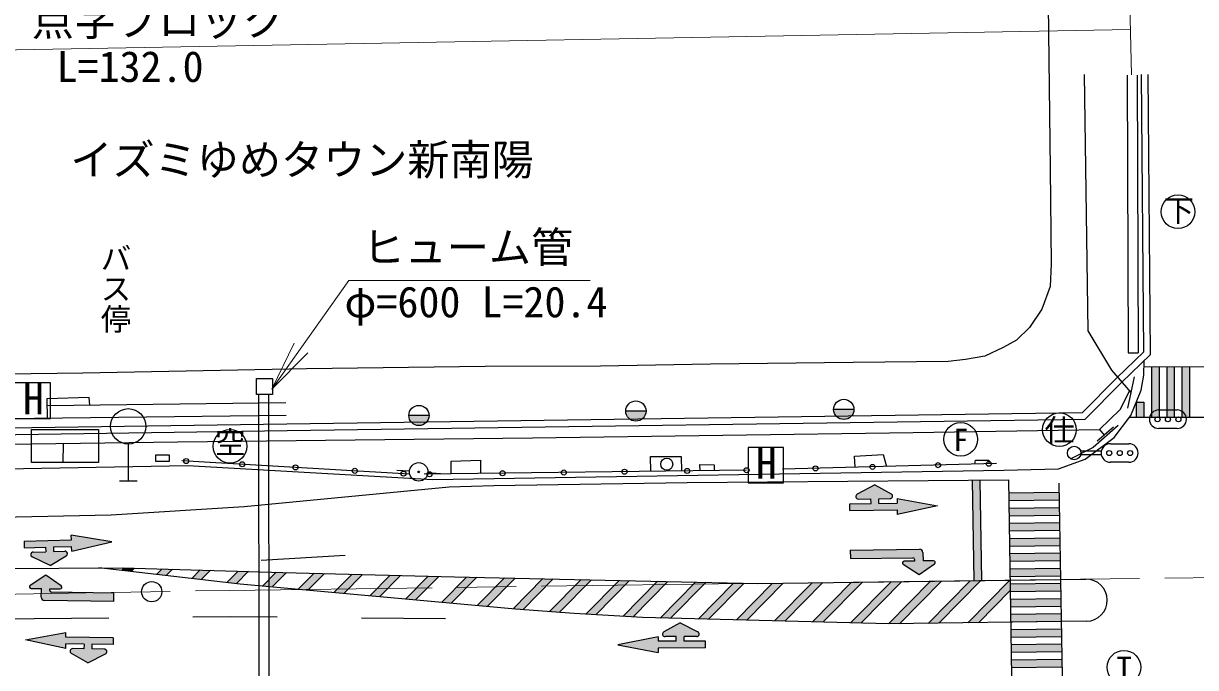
# Model space of a CAD drawing. Units: millimetres at full size, sheet at 1:1000; details may follow other scales. Extents: x -36168206 to 680000, y -213619760 to 380000.
# Drawn here: x 460290 to 529857, y 279646 to 317866 of the extents above; entities that cross this region are included whole.
import ezdxf
from ezdxf.enums import TextEntityAlignment as Align

# ---------------------------------------------------------------- set-up
doc = ezdxf.new("R2010")
doc.units = ezdxf.units.MM
doc.header["$LTSCALE"] = 1000
doc.linetypes.add('CHAIN', pattern=[18.5, 12, -1.5, 3.5, -1.5])
for name, color, linetype, lineweight in [('M-BGD', 7, 'Continuous', 25), ('M-BGD-EXST', 7, 'Continuous', 25), ('M-BMK', 2, 'CHAIN', 13), ('M-BMK-HTXT', 7, 'Continuous', 13), ('M-BMK-SRVR', 3, 'Continuous', 25), ('M-STR-HTXT', 7, 'Continuous', 13), ('M-STR-STRC', 7, 'Continuous', 25)]:
    doc.layers.add(name, color=color, linetype=linetype, lineweight=lineweight)
doc.styles.add('@ＭＳ ゴシック', font='')
doc.styles.add('ＭＳ ゴシック', font='')
doc.styles.get('@ＭＳ ゴシック').set_extended_font_data('@MS Gothic')
doc.styles.get('ＭＳ ゴシック').set_extended_font_data('MS Gothic')

# ---------------------------------------------------------------- blocks, each defined once
blk = doc.blocks.new('open_arrow')
at = {"color": 0, "linetype": 'Continuous', "lineweight": -2}
blk.add_lwpolyline([(7.5, 1.25), (0, 0), (7.5, -1.25)], dxfattribs=at)

msp = doc.modelspace()

# ---------------------------------------------------------------- hatches: boundary and pattern name
at = {"layer": 'M-BGD'}
for points in [[(483164, 294605, 0.41421), (483764, 294005, 0.41421), (484364, 294605)], [(496040, 294868, 0.41421), (496640, 294268, 0.41421), (497240, 294868)], [(508378, 294964, 0.41421), (508978, 294364, 0.41421), (509578, 294964)], [(483801, 291252, 1), (483701, 291258, 1)]]:
    msp.add_hatch(color=256, dxfattribs=at).paths.add_polyline_path(points)
at = {"layer": 'M-STR-STRC'}
for points in [[(527694, 297503), (527244, 297504), (527246, 294504), (527696, 294503)], [(528594, 297500), (528144, 297502), (528146, 294502), (528596, 294500)], [(529494, 297498), (529044, 297499), (529046, 294499), (529496, 294498)], [(526795, 295389), (526345, 295389), (526346, 294506), (526796, 294505)], [(510593, 289656), (510596, 289381), (509331, 289364), (509337, 288967), (512148, 289004), (512151, 288729), (514542, 289234), (512139, 289676), (512142, 289401), (511063, 289387), (511060, 289662), (511729, 289671, 0.77336), (511799, 289953), (510816, 290484), (509777, 289929, 0.78564), (509849, 289646)], [(517047, 290773), (516597, 290769), (516695, 284802), (517145, 284808)], [(521767, 289594), (521760, 290044), (518760, 290005), (518767, 289555)], [(521782, 288694), (521774, 289144), (518775, 289105), (518782, 288655)], [(521797, 287794), (521789, 288244), (518790, 288205), (518797, 287755)], [(461611, 286518), (461603, 286792), (460339, 286757), (460328, 287154), (463138, 287234), (463130, 287509), (465540, 287103), (463157, 286561), (463149, 286836), (462070, 286806), (462078, 286531), (462748, 286550, -0.77336), (462828, 286271), (461868, 285700), (460807, 286212, -0.78564), (460868, 286497)], [(521812, 286894), (521804, 287344), (518804, 287305), (518812, 286855)], [(513182, 285966), (512562, 285958, 0.74206), (512509, 285774), (513443, 285169), (514360, 285798, 0.74206), (514302, 285980), (513682, 285972), (513676, 286472, 0.41388), (513473, 286670), (509367, 286616), (509374, 286116), (513080, 286164, -0.41421), (513181, 286066)], [(521826, 285994), (521819, 286444), (518819, 286405), (518827, 285955)], [(466889, 285553), (466275, 285570), (466116, 285409), (466683, 285344)], [(469141, 285487), (468527, 285505), (468197, 285171), (468765, 285106)], [(471393, 285421), (470779, 285439), (470279, 284932), (470847, 284867)], [(473645, 285356), (473031, 285373), (472361, 284694), (472929, 284629)], [(475897, 285291), (475687, 285296), (475282, 285308), (474470, 284483), (475050, 284430)], [(478157, 285233), (477541, 285248), (476595, 284289), (477175, 284236)], [(521841, 285094), (521834, 285544), (518834, 285505), (518841, 285055)], [(461858, 284322), (462478, 284313, 0.74206), (462536, 284495), (461620, 285126), (460686, 284522, 0.74206), (460739, 284338), (461359, 284329), (461351, 283829, 0.41388), (461548, 283626), (465654, 283566), (465661, 284066), (461956, 284121, -0.41421), (461857, 284222)], [(480416, 285174), (479800, 285190), (478721, 284095), (479301, 284042)], [(482676, 285116), (482059, 285132), (480846, 283901), (481426, 283848)], [(484935, 285058), (484319, 285074), (482972, 283707), (483552, 283655)], [(487200, 285006), (486581, 285019), (485097, 283513), (485677, 283461)], [(489468, 284956), (488849, 284970), (487223, 283319), (487803, 283267)], [(491736, 284907), (491118, 284921), (489348, 283126), (489496, 283112), (489934, 283079)], [(494004, 284857), (493386, 284871), (491501, 282960), (492089, 282915)], [(496270, 284806), (495652, 284820), (493668, 282807), (494266, 282773)], [(498536, 284755), (497918, 284769), (495860, 282681), (496458, 282646)], [(500803, 284704), (500185, 284718), (498083, 282586), (498699, 282570)], [(503069, 284653), (502451, 284667), (500342, 282527), (500958, 282512)], [(505388, 284655), (504748, 284647), (502602, 282469), (503218, 282453)], [(507734, 284686), (507094, 284677), (504861, 282411), (505477, 282395)], [(510081, 284716), (509441, 284708), (507120, 282353), (507736, 282337)], [(512428, 284747), (511788, 284738), (509380, 282295), (509996, 282279)], [(514775, 284777), (514135, 284769), (511639, 282237), (511648, 282236), (512279, 282245)], [(517122, 284808), (516481, 284800), (513985, 282267), (514625, 282275)], [(518855, 284216), (518845, 284830), (518828, 284830), (516332, 282297), (516972, 282306)], [(521856, 284194), (521849, 284644), (518849, 284605), (518856, 284155)], [(521871, 283295), (521863, 283744), (518864, 283705), (518871, 283255)], [(521886, 282395), (521878, 282845), (518879, 282806), (518886, 282356)], [(499505, 281483), (499506, 281208), (500771, 281212), (500772, 280814), (497961, 280806), (497962, 280531), (495563, 280998), (497959, 281479), (497960, 281204), (499039, 281207), (499038, 281482), (498368, 281480, -0.77336), (498295, 281761), (499269, 282307), (500317, 281768, -0.78564), (500249, 281485)], [(521901, 281495), (521893, 281945), (518893, 281906), (518901, 281456)], [(464348, 280751), (464352, 281026), (465616, 281008), (465622, 281405), (462811, 281446), (462815, 281721), (460411, 281283), (462802, 280774), (462806, 281049), (463885, 281033), (463881, 280758), (463211, 280768, 0.77336), (463134, 280488), (464102, 279930), (465156, 280456, 0.78564), (465091, 280740)], [(521915, 280595), (521908, 281045), (518908, 281006), (518916, 280556)], [(521930, 279695), (521923, 280145), (518923, 280106), (518930, 279656)]]:
    msp.add_hatch(color=256, dxfattribs=at).paths.add_polyline_path(points)

# ---------------------------------------------------------------- linework, layer by layer
at = {"layer": 'M-BGD'}
for p, q in [((525788, 314794), (525849, 298312)), ((526388, 314796), (526449, 298314)), ((525849, 298312), (526449, 298314)), ((474233, 295852), (474266, 275581)), ((474833, 295852), (474866, 275581)), ((475871, 295350), (461691, 295182)), ((484364, 294605), (483164, 294605)), ((497240, 294868), (496040, 294868)), ((509578, 294964), (508378, 294964)), ((466512, 292909), (466512, 290734)), ((483203, 291130), (469686, 291917)), ((518033, 291748), (505340, 291413)), ((483202, 291291), (482453, 291340)), ((503212, 291357), (484072, 291113)), ((484299, 291219), (485048, 291169))]:
    msp.add_line(p, q, dxfattribs=at)
for points in [[(521114, 318960), (521234, 309232), (521282, 303605), (521236, 302259), (520732, 300907), (519995, 299815), (519238, 299077), (518436, 298629), (517353, 298125), (516206, 297920), (515180, 297799), (509545, 297751), (501075, 297641), (494542, 297532), (487689, 297504), (477087, 297369), (463808, 297123), (445435, 296868)], [(525185, 296841), (526778, 298388), (526642, 314828)], [(525464, 296554), (527179, 298220), (527042, 314832)], [(475880, 294600), (429414, 294050), (424552, 299216), (424477, 313757)], [(525469, 296559), (523294, 294366), (475937, 293698), (428974, 293006), (423473, 298742), (423450, 313664)], [(525185, 296841), (523125, 294764), (475931, 294098), (429142, 293408), (423873, 298903), (423850, 313664)], [(430999, 290799), (433572, 289822), (437170, 289325), (444953, 289325), (454843, 291353), (470022, 291626), (484580, 290813), (518475, 291349), (521728, 291429), (523304, 292003), (525033, 293298), (526025, 294595), (526636, 296109), (526788, 297004), (526810, 297861)], [(464229, 295212), (464197, 295663), (461687, 295593), (461700, 294432)], [(525254, 294013), (523780, 292702), (522424, 292010)], [(509658, 291527), (509623, 292191), (511317, 292289), (511514, 291576)], [(485674, 291134), (485673, 291896), (487413, 291952), (487423, 291156)], [(497517, 291284), (497507, 292164), (499336, 292174), (499356, 291308)], [(500462, 291322), (500440, 291689), (501285, 291680), (501289, 291332)], [(516758, 291715), (516795, 291955), (517583, 291946), (517589, 291737)], [(465987, 290734), (466512, 290734), (467037, 290734)]]:
    msp.add_lwpolyline(points, dxfattribs=at)
for points in [[(474118, 296802), (475068, 296802), (475068, 295852), (474118, 295852)], [(460760, 293777), (464753, 293777), (464753, 291822), (460760, 291822)], [(468140, 292274), (468940, 292274), (468940, 291874), (468140, 291874)]]:
    msp.add_lwpolyline(points, close=True, dxfattribs=at)
for centre, radius in [((466512, 293959), 1050), ((483764, 294605), 600), ((496640, 294868), 600), ((508978, 294964), 600), ((469952, 291902), 150), ((473270, 291709), 150), ((476445, 291524), 150), ((483751, 291255), 550), ((498473, 291714), 356), ((503212, 291357), 150), ((507300, 291465), 150), ((510685, 291554), 150), ((514571, 291657), 150), ((517589, 291737), 150), ((479953, 291319), 150), ((482850, 291151), 150), ((483751, 291255), 50), ((484392, 291117), 150), ((488731, 291172), 150), ((492357, 291219), 150), ((495962, 291265), 150), ((499689, 291312), 150)]:
    msp.add_circle(centre, radius, dxfattribs=at)
at = {"layer": 'M-BGD-EXST'}
for p, q in [((461902, 296531), (459802, 296531)), ((461902, 294431), (461902, 296531)), ((459802, 294431), (461902, 294431)), ((505404, 292705), (503304, 292705)), ((503304, 292705), (503304, 290605)), ((505404, 290605), (505404, 292705)), ((503304, 290605), (505404, 290605))]:
    msp.add_line(p, q, dxfattribs=at)
for centre in [(528816, 306692), (521778, 293761), (472551, 292775), (515918, 293189), (525606, 279664)]:
    msp.add_circle(centre, 1000, dxfattribs=at)
at = {"layer": 'M-BMK'}
msp.add_lwpolyline([(67031, 278454), (86431, 278732), (154330, 279595), (234206, 280827), (294708, 281532), (354723, 282454), (386841, 282929), (413656, 283279), (452005, 283873), (472541, 284227), (535201, 285043), (568037, 285558)], dxfattribs=at)
at = {"layer": 'M-BMK-SRVR'}
msp.add_circle((467902, 284147), 600, dxfattribs=at)
at = {"layer": 'M-STR-HTXT'}
for p, q in [((525960, 318987), (526064, 314822)), ((525997, 317511), (423273, 315615))]:
    msp.add_line(p, q, dxfattribs=at)
msp.add_lwpolyline([(475027, 296167), (479599, 302621), (493919, 302621)], dxfattribs=at)
at = {"layer": 'M-STR-STRC'}
for p, q in [((526801, 297505), (536171, 297482)), ((527244, 297504), (527246, 294504)), ((527694, 297503), (527696, 294503)), ((528144, 297502), (528146, 294502)), ((528594, 297500), (528596, 294500)), ((529044, 297499), (529046, 294499)), ((529494, 297498), (529496, 294498)), ((526206, 296897), (525811, 295038)), ((525957, 294507), (537054, 294480)), ((527664, 294931), (528764, 294931)), ((524988, 293903), (524015, 293085)), ((524155, 293768), (524434, 293437)), ((528764, 293831), (527664, 293831)), ((462651, 292940), (462635, 291822)), ((524800, 292927), (525900, 292927)), ((524250, 292477), (523038, 292477)), ((524250, 292277), (523038, 292277)), ((525900, 291827), (524800, 291827)), ((510816, 290484), (509777, 289929)), ((510816, 290484), (511799, 289953)), ((516597, 290769), (516695, 284802)), ((517047, 290773), (517145, 284808)), ((518747, 290787), (518939, 279140)), ((521751, 290593), (521940, 279122)), ((509849, 289646), (510593, 289656)), ((510596, 289381), (510593, 289656)), ((511060, 289662), (511729, 289671)), ((511063, 289387), (511060, 289662)), ((511063, 289387), (512142, 289401)), ((512139, 289676), (512142, 289401)), ((512139, 289676), (514542, 289234)), ((518760, 290005), (521760, 290044)), ((518767, 289555), (521767, 289594)), ((509331, 289364), (510596, 289381)), ((509337, 288967), (509331, 289364)), ((509337, 288967), (512148, 289004)), ((512148, 289004), (512151, 288729)), ((514542, 289234), (512151, 288729)), ((518775, 289105), (521774, 289144)), ((518782, 288655), (521782, 288694)), ((518790, 288205), (521789, 288244)), ((463138, 287234), (463130, 287509)), ((465540, 287103), (463130, 287509)), ((518797, 287755), (521797, 287794)), ((518804, 287305), (521804, 287344)), ((460328, 287154), (463138, 287234)), ((460328, 287154), (460339, 286757)), ((460339, 286757), (461603, 286792)), ((461603, 286792), (461611, 286518)), ((462070, 286806), (463149, 286836)), ((462070, 286806), (462078, 286531)), ((463157, 286561), (463149, 286836)), ((463157, 286561), (465540, 287103)), ((509367, 286616), (513473, 286670)), ((518812, 286855), (521812, 286894)), ((461868, 285700), (460807, 286212)), ((460868, 286497), (461611, 286518)), ((461868, 285700), (462828, 286271)), ((462078, 286531), (462748, 286550)), ((479388, 286287), (474397, 286003)), ((509367, 286616), (509374, 286116)), ((509374, 286116), (513080, 286164)), ((513182, 285966), (512562, 285958)), ((513181, 286066), (513182, 285966)), ((513676, 286472), (513682, 285972)), ((514302, 285980), (513682, 285972)), ((518819, 286405), (521819, 286444)), ((518827, 285955), (521826, 285994)), ((466275, 285570), (466116, 285409)), ((466889, 285553), (466683, 285344)), ((468527, 285505), (468197, 285171)), ((469141, 285487), (468765, 285106)), ((470779, 285439), (470279, 284932)), ((471393, 285421), (470847, 284867)), ((473031, 285373), (472361, 284694)), ((473645, 285356), (472929, 284629)), ((475282, 285308), (474470, 284483)), ((475897, 285291), (475050, 284430)), ((477541, 285248), (476595, 284289)), ((478157, 285233), (477175, 284236)), ((512509, 285774), (513443, 285169)), ((513443, 285169), (514360, 285798)), ((518834, 285505), (521834, 285544)), ((461620, 285126), (460686, 284522)), ((462536, 284495), (461620, 285126)), ((479800, 285190), (478721, 284095)), ((480416, 285174), (479301, 284042)), ((482059, 285132), (480846, 283901)), ((482676, 285116), (481426, 283848)), ((484319, 285074), (482972, 283707)), ((484935, 285058), (483552, 283655)), ((486581, 285019), (485097, 283513)), ((487200, 285006), (485677, 283461)), ((488849, 284970), (487223, 283319)), ((489468, 284956), (487803, 283267)), ((491118, 284921), (489348, 283126)), ((491736, 284907), (489934, 283079)), ((493386, 284871), (491501, 282960)), ((494004, 284857), (492089, 282915)), ((495652, 284820), (493668, 282807)), ((496270, 284806), (494266, 282773)), ((497918, 284769), (495860, 282681)), ((498536, 284755), (496458, 282646)), ((500185, 284718), (498083, 282586)), ((500803, 284704), (498699, 282570)), ((502451, 284667), (500342, 282527)), ((503069, 284653), (500958, 282512)), ((504748, 284647), (502602, 282469)), ((505388, 284655), (503218, 282453)), ((507094, 284677), (504861, 282411)), ((507734, 284686), (505477, 282395)), ((509441, 284708), (507120, 282353)), ((510081, 284716), (507736, 282337)), ((511788, 284738), (509380, 282295)), ((512428, 284747), (509996, 282279)), ((514135, 284769), (511639, 282237)), ((514775, 284777), (512279, 282245)), ((516481, 284800), (513985, 282267)), ((517122, 284808), (514625, 282275)), ((518828, 284830), (516332, 282297)), ((518841, 285055), (521841, 285094)), ((518849, 284605), (521849, 284644)), ((460739, 284338), (461359, 284329)), ((461351, 283829), (461359, 284329)), ((461857, 284222), (461858, 284322)), ((461858, 284322), (462478, 284313)), ((465661, 284066), (461956, 284121)), ((465654, 283566), (465661, 284066)), ((518855, 284216), (516972, 282306)), ((518856, 284155), (521856, 284194)), ((465654, 283566), (461548, 283626)), ((518864, 283705), (521863, 283744)), ((518871, 283255), (521871, 283295)), ((480348, 282599), (485348, 282548)), ((518879, 282806), (521878, 282845)), ((499269, 282307), (498295, 281761)), ((499269, 282307), (500317, 281768)), ((518886, 282356), (521886, 282395)), ((518893, 281906), (521893, 281945)), ((460411, 281283), (462815, 281721)), ((462802, 280774), (460411, 281283)), ((462811, 281446), (462815, 281721)), ((465622, 281405), (462811, 281446)), ((465622, 281405), (465616, 281008)), ((497959, 281479), (495563, 280998)), ((497959, 281479), (497960, 281204)), ((499039, 281207), (497960, 281204)), ((499038, 281482), (498368, 281480)), ((499039, 281207), (499038, 281482)), ((500249, 281485), (499505, 281483)), ((499506, 281208), (499505, 281483)), ((500771, 281212), (499506, 281208)), ((500772, 280814), (500771, 281212)), ((518901, 281456), (521901, 281495)), ((462802, 280774), (462806, 281049)), ((463885, 281033), (462806, 281049)), ((464102, 279930), (463134, 280488)), ((463881, 280758), (463211, 280768)), ((463885, 281033), (463881, 280758)), ((464102, 279930), (465156, 280456)), ((464352, 281026), (464348, 280751)), ((465091, 280740), (464348, 280751)), ((465616, 281008), (464352, 281026)), ((495563, 280998), (497962, 280531)), ((500772, 280814), (497961, 280806)), ((497961, 280806), (497962, 280531)), ((518908, 281006), (521908, 281045)), ((518916, 280556), (521915, 280595)), ((518923, 280106), (521923, 280145)), ((518930, 279656), (521930, 279695))]:
    msp.add_line(p, q, dxfattribs=at)
for points in [[(523241, 314839), (523460, 299629), (524875, 297302), (526008, 295967)], [(423152, 304333), (423154, 298491), (428938, 292493), (469450, 293031), (490501, 293287), (513093, 293595), (524155, 293768), (525383, 294960), (525938, 296051)], [(526346, 294503), (526345, 295389), (526795, 295389), (526796, 294502)], [(430758, 289758), (431872, 289285), (433246, 288875), (434364, 288649), (435482, 288465), (436870, 288329), (438586, 288295), (445916, 288386), (458908, 288574), (465500, 288713), (473396, 289212), (485553, 290369), (488205, 290449), (499682, 290629), (518747, 290787)], [(430804, 285236), (442939, 285372), (454815, 285496), (466171, 285573), (475687, 285296), (485865, 285034), (492998, 284880), (503871, 284635), (523348, 284889)], [(523381, 282389), (511648, 282236), (497035, 282612), (492968, 282848), (489496, 283112), (473146, 284604), (464764, 285564)], [(435232, 282213), (452027, 282473), (465349, 282606)], [(470348, 282656), (472581, 282678), (475348, 282650)]]:
    msp.add_lwpolyline(points, dxfattribs=at)
for centre, radius in [((527598, 294375), 150), ((528218, 294375), 150), ((528838, 294375), 150), ((522650, 292377), 400), ((524734, 292371), 150), ((525354, 292371), 150), ((525974, 292371), 150)]:
    msp.add_circle(centre, radius, dxfattribs=at)
for centre, radius, start, end in [((527664, 294381), 550, 90, 180), ((527664, 294381), 550, 180, 270), ((528764, 294381), 550, 0, 90), ((528764, 294381), 550, 270, 0), ((524800, 292377), 550, 90, 180), ((525900, 292377), 550, 0, 90), ((524800, 292377), 550, 180, 270), ((525900, 292377), 550, 270, 0), ((509848, 289796), 150, 118.12723, 270.74588), ((511727, 289821), 150, 270.74588, 61.61405), ((513476, 286470), 200, 0.81023, 90.74588), ((460872, 286347), 150, 91.62074, 244.23939), ((462752, 286400), 150, 300.75257, 91.62074), ((512564, 285858), 100, 90.74588, 237.05581), ((513081, 286064), 100, 0.74588, 90.74588), ((514303, 285880), 100, 304.43595, 90.74588), ((523364, 283639), 1250, 270.74588, 90.74588), ((460740, 284438), 100, 122.85135, 269.16129), ((461957, 284221), 100, 179.16129, 269.16129), ((462480, 284413), 100, 269.16129, 55.47122), ((461551, 283826), 200, 179.22564, 269.16129), ((498368, 281630), 150, 119.29311, 270.16129), ((500248, 281635), 150, 270.16129, 62.77994), ((463209, 280618), 150, 89.16129, 240.02946), ((465089, 280590), 150, 296.54263, 89.16129)]:
    msp.add_arc(centre, radius, start, end, dxfattribs=at)

# ---------------------------------------------------------------- block references
at = {"layer": 'M-STR-HTXT', "xscale": 400, "yscale": 400, "rotation": 54.7}
msp.add_blockref('open_arrow', (475027, 296167), dxfattribs=at)

# ---------------------------------------------------------------- texts
at = {"layer": 'M-BGD-EXST', "style": 'ＭＳ ゴシック'}
for s, height, p in [('下', 1320, (527963, 305705)), ('H', 1833, (460254, 294122)), ('空', 1320, (471666, 291955)), ('H', 1833, (503756, 290297))]:
    msp.add_text(s, height=height, dxfattribs=at).set_placement(p, align=Align.BOTTOM_LEFT)
for s, p in [('仕', (521788, 293733)), ('F', (515928, 293161)), ('T', (525617, 279636))]:
    msp.add_text(s, height=1320, dxfattribs=at).set_placement(p, align=Align.MIDDLE_CENTER)
at = {"layer": 'M-BMK-HTXT', "style": 'ＭＳ ゴシック'}
msp.add_text('イズミゆめタウン新南陽', height=1833, dxfattribs=at).set_placement((463075, 308315), align=Align.BOTTOM_LEFT)
at = {"layer": 'M-BMK-HTXT', "style": '@ＭＳ ゴシック'}
msp.add_text('バス停', height=1320, rotation=270, dxfattribs=at).set_placement((464703, 304843), align=Align.BOTTOM_LEFT)
at = {"layer": 'M-STR-HTXT', "style": 'ＭＳ ゴシック'}
for s, p in [('点字ブロック', (460788, 316583)), ('L=132.0', (462253, 313843)), ('ヒューム管', (480419, 303121)), ('φ=600 L=20.4', (479343, 299877))]:
    msp.add_text(s, height=1833, dxfattribs=at).set_placement(p, align=Align.BOTTOM_LEFT)

doc.saveas('drawing.dxf')
